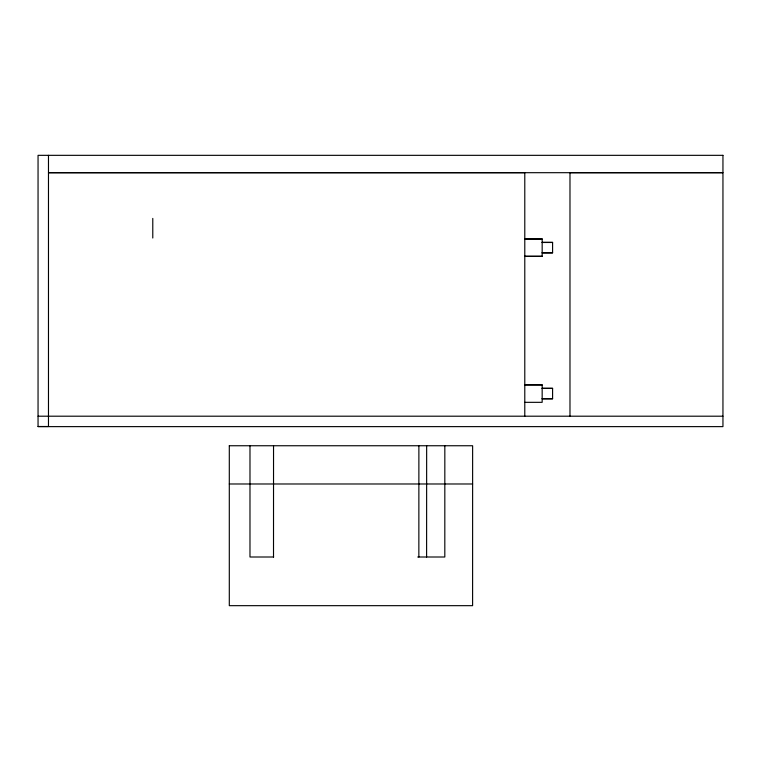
<?xml version="1.0" encoding="UTF-8"?>
<svg xmlns="http://www.w3.org/2000/svg" width="761" height="761" viewBox="0 0 761 761"><rect width="100%" height="100%" fill="white"/><g stroke="black" fill="none" stroke-linecap="round" stroke-linejoin="round"><path stroke-width="1.14" d="M524.786 238.849L542.165 238.849L542.165 256.39L524.786 256.39M524.786 239.011L542.165 239.011M542.165 242.331L552.591 242.331L552.591 252.899L542.165 252.918M542.165 242.483L552.591 242.483M542.165 252.757L552.591 252.757M524.786 256.238L542.165 256.238M524.786 384.79L542.165 384.79L542.165 402.331L524.786 402.331M524.786 384.942L542.165 384.942M542.165 388.262L552.591 388.262L552.591 398.84L542.165 398.85M542.165 388.424L552.591 388.424M542.165 398.697L552.591 398.697M38.05 416.2L722.95 416.2M38.05 426.502L48.476 426.502L48.476 155.33M229.299 483.986L472.619 483.986M273.656 557.004L249.979 557.004L249.989 445.746M417.741 557.004L444.814 557.004L444.833 445.746M569.979 416.2L569.979 172.69L722.95 172.69L48.476 172.709L524.786 172.69L524.786 416.2M426.655 445.746L426.607 557.004M418.883 445.746L418.854 557.004M273.541 445.746L273.513 557.004M152.78 218.407L152.78 238.022M229.299 445.746L229.299 605.67L472.6 605.67L472.629 445.746L229.299 445.746M722.95 155.33L38.05 155.33L38.05 426.626L722.95 426.626L722.95 155.33"/></g></svg>
